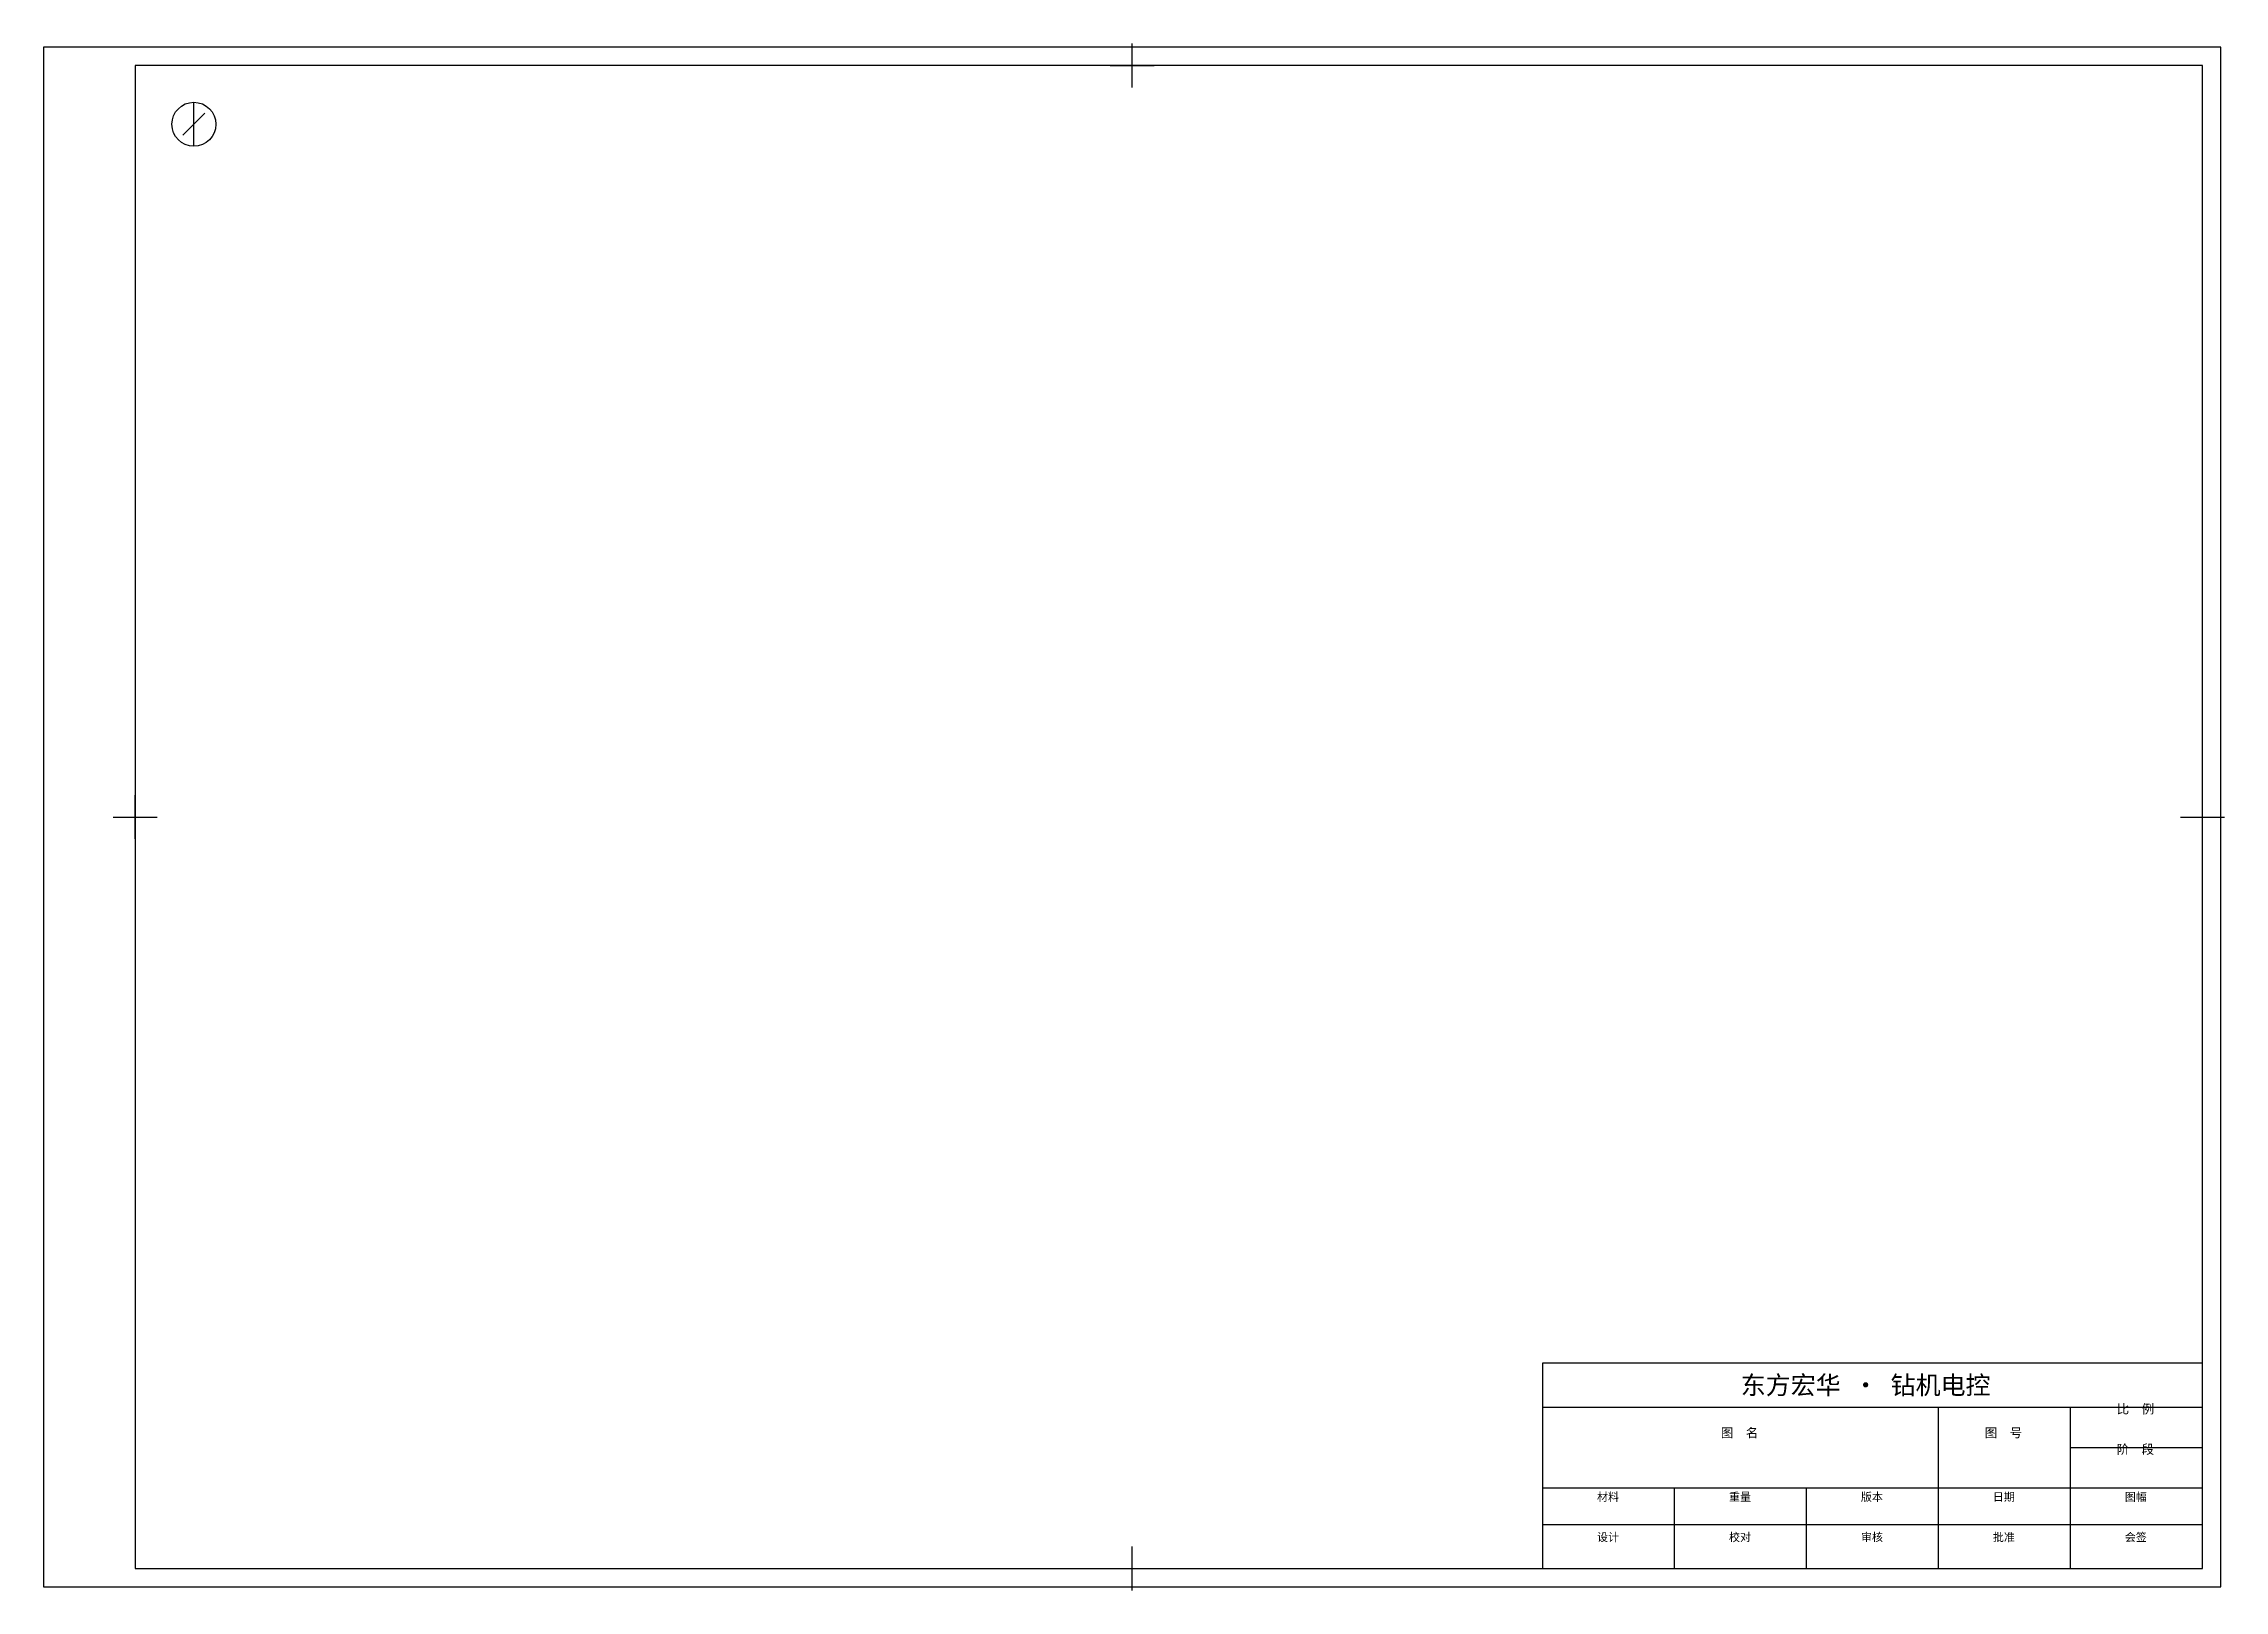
# Model space of a CAD drawing. Header units: metres. Extents: x 0 to 595, y 0 to 422.
import ezdxf

# ---------------------------------------------------------------- set-up
doc = ezdxf.new("R2010")
doc.units = ezdxf.units.M
doc.layers.add('HH_TITLE', color=2, linetype='Continuous')
doc.styles.add('HH_CHN', font='simhei.ttf')

# ---------------------------------------------------------------- blocks, each defined once
blk = doc.blocks.new('HH_FRAME_A2')
at = {"layer": 'HH_TITLE'}
for p, q in [((297, 410), (297, 422)), ((291, 416), (303, 416)), ((41, 394), (41, 406)), ((41, 400), (38, 397)), ((41, 400), (44, 403)), ((25, 205), (25, 217)), ((589, 205), (589, 217)), ((19, 211), (31, 211)), ((583, 211), (595, 211)), ((409, 50), (589, 50)), ((517, 28), (517, 50)), ((553, 28), (553, 50)), ((553, 39), (589, 39)), ((409, 28), (589, 28)), ((445, 18), (445, 28)), ((481, 18), (481, 28)), ((517, 18), (517, 28)), ((553, 18), (553, 28)), ((409, 18), (589, 18)), ((445, 6), (445, 18)), ((481, 6), (481, 18)), ((517, 6), (517, 18)), ((553, 6), (553, 18)), ((297, 0), (297, 12)), ((291, 6), (303, 6))]:
    blk.add_line(p, q, dxfattribs=at)
for points in [[(0, 1), (594, 1), (594, 421), (0, 421)], [(25, 6), (589, 6), (589, 416), (25, 416)], [(409, 6), (589, 6), (589, 62), (409, 62)]]:
    blk.add_lwpolyline(points, close=True, dxfattribs=at)
blk.add_circle((41, 400), 6, dxfattribs=at)
at = {"layer": 'HH_TITLE', "style": 'HH_CHN'}
for s, height, p in [('东方宏华 · 钻机电控', 5, (463.04, 53.5)), ('比  例', 2.5, (565.61, 48.25)), ('图  名', 2.5, (457.61, 41.75)), ('图  号', 2.5, (529.61, 41.75)), ('阶  段', 2.5, (565.61, 37.25)), ('材料', 2.2, (423.84, 24.4)), ('重量', 2.2, (459.84, 24.4)), ('版本', 2.2, (495.84, 24.4)), ('日期', 2.2, (531.84, 24.4)), ('图幅', 2.2, (567.84, 24.4)), ('设计', 2.2, (423.84, 13.4)), ('校对', 2.2, (459.84, 13.4)), ('审核', 2.2, (495.84, 13.4)), ('批准', 2.2, (531.84, 13.4)), ('会签', 2.2, (567.84, 13.4))]:
    blk.add_text(s, height=height, dxfattribs=at).set_placement(p)
for tag, p, height in [('SCALE', (564.53, 43), 3), ('TITLE', (452.21, 32.5), 5), ('DWG_NO', (527.45, 33.25), 3.5), ('STAGE', (564.53, 32), 3), ('MATERIAL', (420.96, 19.1), 2.8), ('WEIGHT', (456.96, 19.1), 2.8), ('VERSION', (492.96, 19.1), 2.8), ('DATE', (528.96, 19.1), 2.8), ('SHEET', (564.96, 19.1), 2.8), ('DESIGN', (420.96, 8.1), 2.8), ('CHECKED', (456.96, 8.1), 2.8), ('REVIEWED', (492.96, 8.1), 2.8), ('APPROVED', (528.96, 8.1), 2.8), ('COUNTERSIGN', (564.96, 8.1), 2.8)]:
    blk.add_attdef(tag, p, '', height=height, dxfattribs=at)

msp = doc.modelspace()

# ---------------------------------------------------------------- block references
msp.add_blockref('HH_FRAME_A2', (0, 0))

doc.saveas('drawing.dxf')
